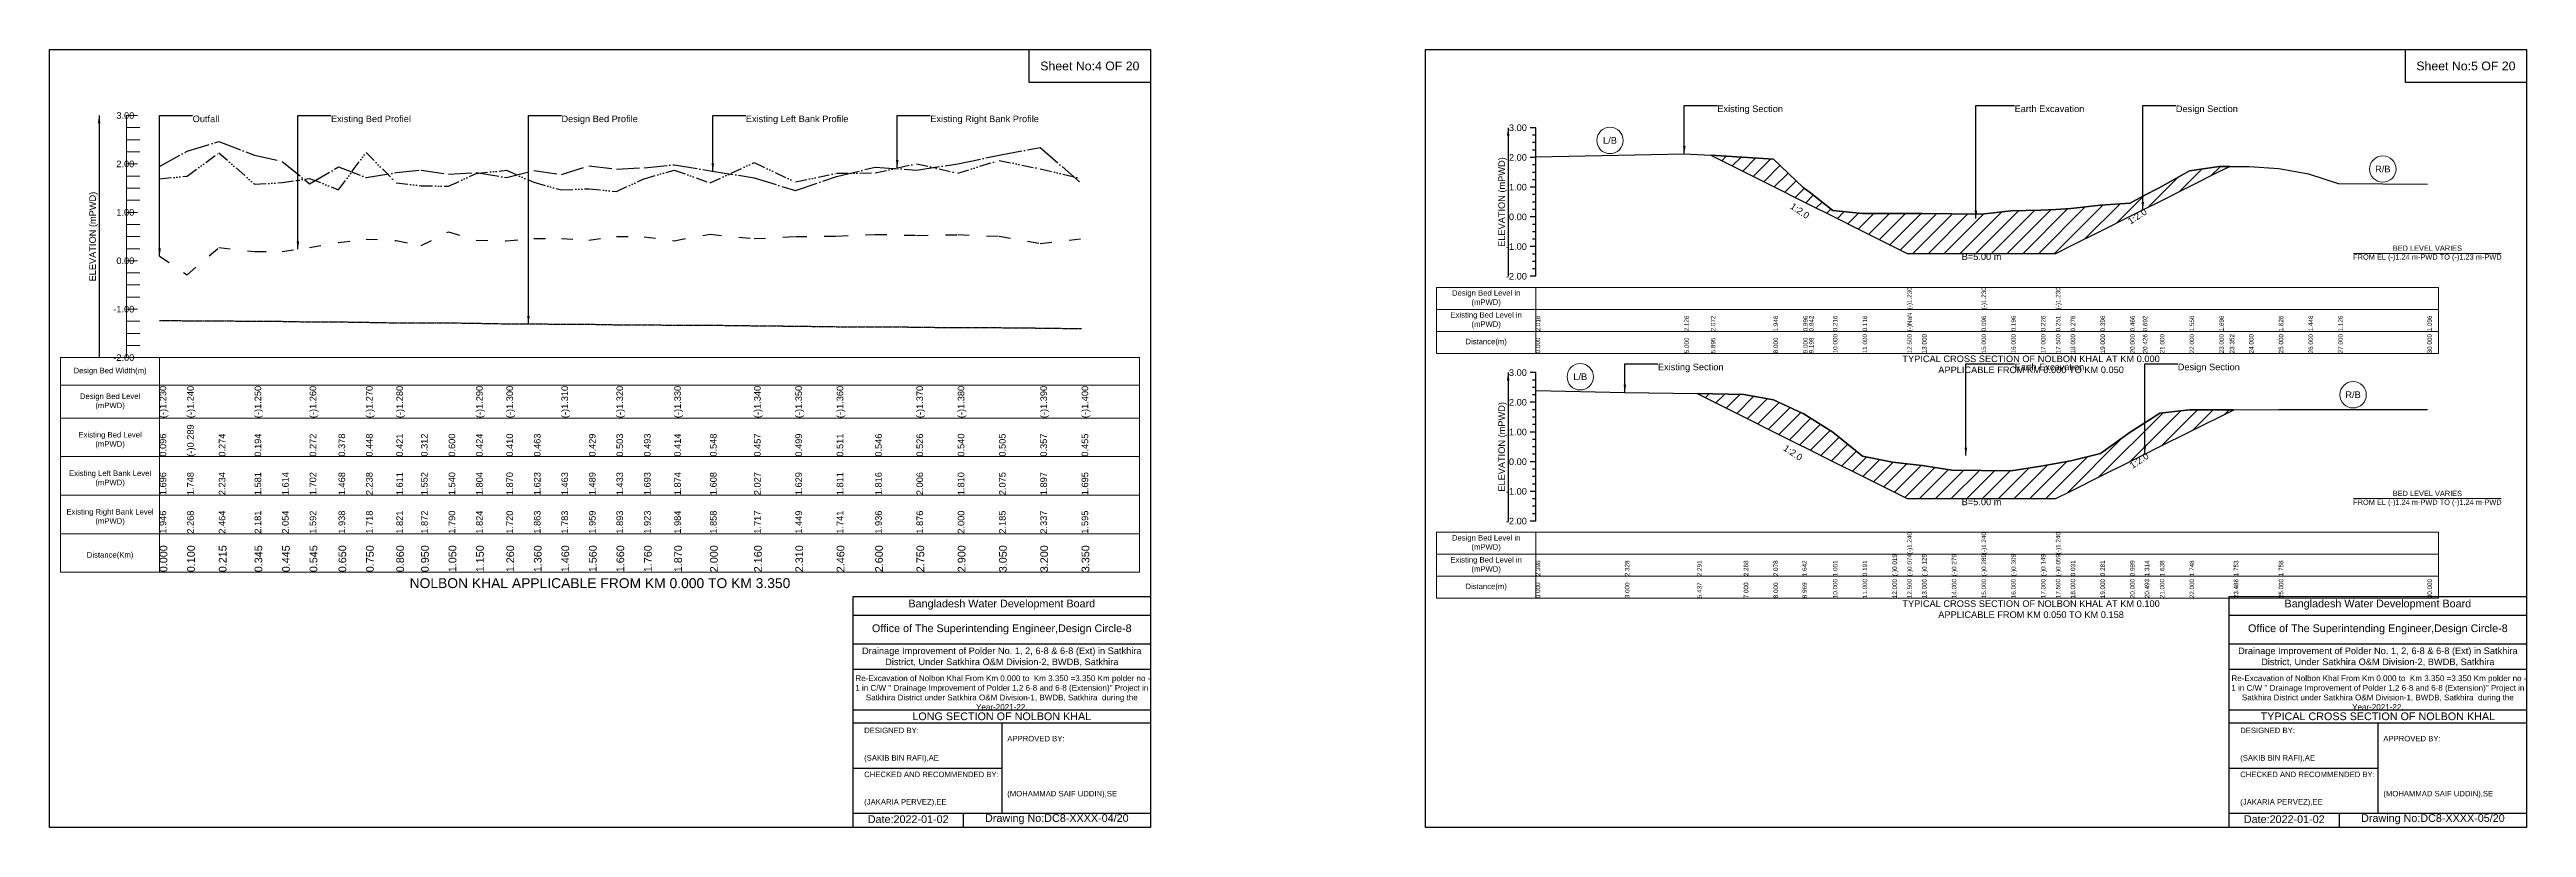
# Model space of a CAD drawing. Header units: inches. Extents: x 91000 to 298000, y -5656 to 0.
# Drawn here: x 130000 to 148000, y -5656 to 0 of the extents above; entities that cross this region are included whole.
import ezdxf

# ---------------------------------------------------------------- set-up
doc = ezdxf.new("R2010")
doc.units = ezdxf.units.IN
doc.header["$LTSCALE"] = 7
doc.header["$MEASUREMENT"] = 0
for name, pattern in [('ACAD_ISO03W100', [30, 12, -18]), ('ACAD_ISO04W100', [30, 24, -3, 0, -3]), ('ACAD_ISO14W100', [24, 12, -3, 0, -3, 0, -3, 0, -3]), ('CENTER', [2, 1.25, -0.25, 0.25, -0.25])]:
    doc.linetypes.add(name, pattern=pattern)
for name, color, linetype, lineweight in [('Cross section Data Border', 7, 'Continuous', 9), ('Cross Section Labels', 7, 'Continuous', 9), ('Design Bed Level Long Section', 7, 'CENTER', 25), ('Existing Bed Level for Long Section', 7, 'ACAD_ISO03W100', 25), ('Existing Left Bank of Long section', 7, 'ACAD_ISO04W100', 25), ('Existing Right Bank of Long Section', 7, 'ACAD_ISO14W100', 25), ('Existing_Bed_Level for Xsection', 7, 'Continuous', 25), ('Long Section Border', 7, 'Continuous', 9), ('Long Section Labels', 7, 'Continuous', 9), ('Vscale for Long Section', 7, 'Continuous', 9)]:
    doc.layers.add(name, color=color, linetype=linetype, lineweight=lineweight)
doc.styles.get("Standard").update_dxf_attribs({"font": 'arial.ttf'})
doc.dimstyles.get("Standard").update_dxf_attribs({"dimtxt": 0.18, "dimasz": 0.18, "dimexe": 0.18, "dimexo": 0.0625, "dimgap": 0.09, "dimtad": 0, "dimtih": 1, "dimtoh": 1, "dimdec": 4, "dimzin": 0, "dimdsep": 46, "dimtxsty": 'Standard', "dimcen": 0.09, "dimadec": 0, "dimazin": 0, "dimtfac": 1, "dimtdec": 4, "dimtofl": 0, "dimtmove": 0, "dimatfit": 3, "dimfxl": 1, "dimtolj": 1, "dimtzin": 0, "dimarcsym": 0})

msp = doc.modelspace()

# ---------------------------------------------------------------- hatches: boundary and pattern name
at = {"layer": 'Existing_Bed_Level for Xsection'}
h = msp.add_hatch(dxfattribs=at)
h.set_pattern_fill('ANSI31', color=256, scale=648, style=0)
h.paths.add_polyline_path([(142073, -769), (142528, -996), (142744, -1104), (142787, -1126), (142960, -1212), (143176, -1320), (143500, -1482), (143608, -1482), (144040, -1482), (144256, -1482), (144472, -1482), (144580, -1482), (144688, -1428), (144904, -1320), (145120, -1212), (145212, -1166), (145336, -1104), (145552, -996), (145768, -888), (145844, -850), (145768, -850), (145552, -881), (145336, -1002), (145212, -1067), (145120, -1116), (144904, -1131), (144688, -1157), (144580, -1163), (144472, -1168), (144256, -1174), (144040, -1196), (143608, -1192), (143500, -1192), (143176, -1192), (142960, -1170), (142787, -1035), (142744, -1002), (142528, -796)])
h = msp.add_hatch(dxfattribs=at)
h.set_pattern_fill('ANSI31', color=256, scale=648, style=0)
h.paths.add_polyline_path([(141974, -2502), (142312, -2671), (142528, -2779), (142737, -2884), (142744, -2887), (142960, -2995), (143176, -3103), (143392, -3211), (143500, -3265), (143608, -3265), (143824, -3265), (144040, -3265), (144256, -3265), (144472, -3265), (144580, -3265), (144688, -3211), (144904, -3103), (145120, -2995), (145226, -2942), (145336, -2887), (145552, -2779), (145873, -2619), (145552, -2620), (145336, -2643), (145226, -2713), (145120, -2781), (144904, -2937), (144688, -2991), (144580, -3010), (144472, -3029), (144256, -3064), (144040, -3060), (143824, -3058), (143608, -3025), (143500, -3013), (143392, -3001), (143176, -2956), (142960, -2781), (142744, -2646), (142737, -2643), (142528, -2548), (142312, -2507)])

# ---------------------------------------------------------------- linework, layer by layer
for points in [[(130000, 0), (138000, 0), (138000, -5656), (130000, -5656)], [(137120, 0), (138000, 0), (138000, -240), (137120, -240)], [(140000, 0), (148000, 0), (148000, -5656), (140000, -5656)], [(147120, 0), (148000, 0), (148000, -240), (147120, -240)]]:
    msp.add_lwpolyline(points, close=True)
for points in [[(135840, -5656), (135840, -3976), (138000, -3976)], [(135840, -4112), (138000, -4112)], [(145840, -5656), (145840, -3976), (148000, -3976)], [(145840, -4112), (148000, -4112)], [(135840, -4320), (138000, -4320)], [(145840, -4320), (148000, -4320)], [(135840, -4504), (138000, -4504)], [(145840, -4504), (148000, -4504)], [(135840, -4800), (138000, -4800)], [(145840, -4800), (148000, -4800)], [(135840, -4896), (138000, -4896)], [(136920, -4896), (136920, -5552)], [(145840, -4896), (148000, -4896)], [(146920, -4896), (146920, -5552)], [(135840, -5224), (136920, -5224)], [(145840, -5224), (146920, -5224)], [(135840, -5552), (138000, -5552)], [(136640, -5552), (136640, -5656)], [(145840, -5552), (148000, -5552)], [(146640, -5552), (146640, -5656)]]:
    msp.add_lwpolyline(points)
at = {"layer": 'Cross section Data Border'}
for points in [[(140080, -1729), (147360, -1729), (147360, -2209), (140080, -2209)], [(140080, -3509), (147360, -3509), (147360, -3989), (140080, -3989)]]:
    msp.add_lwpolyline(points, close=True, dxfattribs=at)
for points in [[(140800, -1729), (140800, -2209)], [(140080, -1889), (147360, -1889)], [(140080, -2049), (147360, -2049)], [(140800, -3509), (140800, -3989)], [(140080, -3669), (147360, -3669)], [(140080, -3829), (147360, -3829)]]:
    msp.add_lwpolyline(points, dxfattribs=at)
at = {"layer": 'Cross Section Labels'}
for points in [[(146744, -1482), (147816, -1482)], [(146744, -3265), (147816, -3265)]]:
    msp.add_lwpolyline(points, dxfattribs=at)
for centre in [(141340, -661), (146956, -869), (141124, -2379), (146740, -2510)]:
    msp.add_circle(centre, 96, dxfattribs=at)
at = {"layer": 'Design Bed Level Long Section'}
msp.add_lwpolyline([(130800, -1969), (131000, -1972), (131230, -1972), (131490, -1976), (131690, -1976), (131890, -1980), (132100, -1980), (132300, -1983), (132520, -1987), (132700, -1987), (132900, -1987), (133100, -1990), (133320, -1994), (133520, -1994), (133720, -1997), (133920, -1997), (134120, -2001), (134320, -2001), (134540, -2004), (134800, -2004), (135120, -2008), (135420, -2011), (135720, -2015), (136000, -2015), (136300, -2018), (136600, -2022), (136900, -2022), (137200, -2025), (137500, -2029)], dxfattribs=at)
at = {"layer": 'Existing Bed Level for Long Section'}
msp.add_lwpolyline([(130800, -1502), (131000, -1638), (131230, -1440), (131490, -1468), (131690, -1468), (131890, -1440), (132100, -1403), (132300, -1378), (132520, -1388), (132700, -1426), (132900, -1325), (133100, -1387), (133320, -1392), (133520, -1373), (133720, -1373), (133920, -1385), (134120, -1359), (134320, -1362), (134540, -1390), (134800, -1343), (135120, -1375), (135420, -1360), (135720, -1356), (136000, -1344), (136300, -1351), (136600, -1346), (136900, -1358), (137200, -1410), (137500, -1376)], dxfattribs=at)
at = {"layer": 'Existing Left Bank of Long section'}
msp.add_lwpolyline([(130800, -851), (131000, -738), (131230, -669), (131490, -768), (131690, -813), (131890, -976), (132100, -854), (132300, -931), (132520, -895), (132700, -877), (132900, -906), (133100, -894), (133320, -931), (133520, -880), (133720, -908), (133920, -846), (134120, -870), (134320, -859), (134540, -838), (134800, -882), (135120, -932), (135420, -1026), (135720, -923), (136000, -855), (136300, -876), (136600, -832), (136900, -767), (137200, -713), (137500, -975)], dxfattribs=at)
at = {"layer": 'Existing Right Bank of Long Section'}
msp.add_lwpolyline([(130800, -939), (131000, -921), (131230, -750), (131490, -979), (131690, -968), (131890, -937), (132100, -1019), (132300, -748), (132520, -969), (132700, -990), (132900, -994), (133100, -901), (133320, -878), (133520, -965), (133720, -1021), (133920, -1012), (134120, -1032), (134320, -940), (134540, -876), (134800, -970), (135120, -822), (135420, -963), (135720, -899), (136000, -897), (136300, -830), (136600, -899), (136900, -806), (137200, -868), (137500, -939)], dxfattribs=at)
at = {"layer": 'Existing_Bed_Level for Xsection'}
for points in [[(140800, -569), (140760, -569)], [(140800, -623), (140776, -623)], [(140800, -677), (140776, -677)], [(140800, -1649), (140800, -1433), (140800, -1217), (140800, -1001), (140800, -785), (140800, -569)], [(140800, -785), (140760, -785)], [(140800, -731), (140776, -731)], [(140800, -839), (140776, -839)], [(140800, -893), (140776, -893)], [(140800, -781), (141880, -758), (142073, -769), (142528, -796), (142744, -1002), (142787, -1035), (142960, -1170), (143176, -1192), (143500, -1192), (143500, -1192), (143608, -1192), (144040, -1196), (144040, -1196), (144256, -1174), (144472, -1168), (144580, -1163), (144580, -1163), (144688, -1157), (144904, -1131), (145120, -1116), (145212, -1067), (145336, -1002), (145552, -881), (145768, -850), (145844, -850), (145984, -850), (146200, -866), (146416, -904), (146632, -974), (147280, -980)], [(140800, -1001), (140760, -1001)], [(140800, -947), (140776, -947)], [(140800, -1055), (140776, -1055)], [(140800, -1217), (140760, -1217)], [(140800, -1109), (140776, -1109)], [(140800, -1163), (140776, -1163)], [(140800, -1433), (140760, -1433)], [(140800, -1271), (140776, -1271)], [(140800, -1325), (140776, -1325)], [(140800, -1379), (140776, -1379)], [(140800, -1487), (140776, -1487)], [(140800, -1541), (140776, -1541)], [(140800, -1595), (140776, -1595)], [(140800, -1649), (140760, -1649)], [(140800, -2349), (140760, -2349)], [(140800, -2403), (140776, -2403)], [(140800, -2457), (140776, -2457)], [(140800, -2511), (140776, -2511)], [(140800, -3429), (140800, -3213), (140800, -2997), (140800, -2781), (140800, -2565), (140800, -2349)], [(140800, -2479), (141448, -2494), (141974, -2502), (142312, -2507), (142528, -2548), (142737, -2643), (142744, -2646), (142960, -2781), (143176, -2956), (143392, -3001), (143500, -3013), (143500, -3013), (143608, -3025), (143824, -3058), (144040, -3060), (144040, -3060), (144256, -3064), (144472, -3029), (144580, -3010), (144580, -3010), (144688, -2991), (144904, -2937), (145120, -2781), (145226, -2713), (145336, -2643), (145552, -2620), (145873, -2619), (146200, -2618), (147280, -2618)], [(140800, -2565), (140760, -2565)], [(140800, -2619), (140776, -2619)], [(140800, -2673), (140776, -2673)], [(140800, -2781), (140760, -2781)], [(140800, -2727), (140776, -2727)], [(140800, -2835), (140776, -2835)], [(140800, -2997), (140760, -2997)], [(140800, -2889), (140776, -2889)], [(140800, -2943), (140776, -2943)], [(140800, -3051), (140776, -3051)], [(140800, -3213), (140760, -3213)], [(140800, -3105), (140776, -3105)], [(140800, -3159), (140776, -3159)], [(140800, -3267), (140776, -3267)], [(140800, -3321), (140776, -3321)], [(140800, -3375), (140776, -3375)], [(140800, -3429), (140760, -3429)]]:
    msp.add_lwpolyline(points, dxfattribs=at)
for points in [[(142073, -769), (142528, -996), (142744, -1104), (142787, -1126), (142960, -1212), (143176, -1320), (143500, -1482), (143500, -1482), (143608, -1482), (144040, -1482), (144040, -1482), (144256, -1482), (144472, -1482), (144580, -1482), (144580, -1482), (144688, -1428), (144904, -1320), (145120, -1212), (145212, -1166), (145336, -1104), (145552, -996), (145768, -888), (145844, -850), (145768, -850), (145552, -881), (145336, -1002), (145212, -1067), (145120, -1116), (144904, -1131), (144688, -1157), (144580, -1163), (144580, -1163), (144472, -1168), (144256, -1174), (144040, -1196), (144040, -1196), (143608, -1192), (143500, -1192), (143500, -1192), (143176, -1192), (142960, -1170), (142787, -1035), (142744, -1002), (142528, -796)], [(141974, -2502), (142312, -2671), (142528, -2779), (142737, -2884), (142744, -2887), (142960, -2995), (143176, -3103), (143392, -3211), (143500, -3265), (143500, -3265), (143608, -3265), (143824, -3265), (144040, -3265), (144040, -3265), (144256, -3265), (144472, -3265), (144580, -3265), (144580, -3265), (144688, -3211), (144904, -3103), (145120, -2995), (145226, -2942), (145336, -2887), (145552, -2779), (145873, -2619), (145873, -2619), (145873, -2619), (145552, -2620), (145336, -2643), (145226, -2713), (145120, -2781), (144904, -2937), (144688, -2991), (144580, -3010), (144580, -3010), (144472, -3029), (144256, -3064), (144040, -3060), (144040, -3060), (143824, -3058), (143608, -3025), (143500, -3013), (143500, -3013), (143392, -3001), (143176, -2956), (142960, -2781), (142744, -2646), (142737, -2643), (142528, -2548), (142312, -2507)]]:
    msp.add_lwpolyline(points, close=True, dxfattribs=at)
at = {"layer": 'Long Section Border'}
msp.add_lwpolyline([(130080, -2240), (137920, -2240), (137920, -3800), (130080, -3800)], close=True, dxfattribs=at)
for points in [[(130800, -2240), (130800, -3800)], [(130080, -2440), (137920, -2440)], [(130080, -2680), (137920, -2680)], [(130080, -2960), (137920, -2960)], [(130080, -3240), (137920, -3240)], [(130080, -3520), (137920, -3520)]]:
    msp.add_lwpolyline(points, dxfattribs=at)
at = {"layer": 'Vscale for Long Section'}
for points in [[(130560, -2240), (130560, -1888), (130560, -1536), (130560, -1184), (130560, -832), (130560, -480)], [(130560, -480), (130640, -480)], [(130560, -568), (130656, -568)], [(130560, -656), (130656, -656)], [(130560, -744), (130656, -744)], [(130560, -832), (130640, -832)], [(130560, -920), (130656, -920)], [(130560, -1008), (130656, -1008)], [(130560, -1096), (130656, -1096)], [(130560, -1184), (130640, -1184)], [(130560, -1272), (130656, -1272)], [(130560, -1360), (130656, -1360)], [(130560, -1448), (130656, -1448)], [(130560, -1536), (130640, -1536)], [(130560, -1624), (130656, -1624)], [(130560, -1712), (130656, -1712)], [(130560, -1800), (130656, -1800)], [(130560, -1888), (130640, -1888)], [(130560, -1976), (130656, -1976)], [(130560, -2064), (130656, -2064)], [(130560, -2152), (130656, -2152)], [(130560, -2240), (130640, -2240)]]:
    msp.add_lwpolyline(points, dxfattribs=at)

# ---------------------------------------------------------------- texts
at = {"attachment_point": 5}
for s, insert, char_height in [('Sheet No:4 OF 20', (137560, -120), 64), ('Sheet No:5 OF 20', (147560, -120), 64), ('Bangladesh Water Development Board', (136920, -4036), 56), ('Bangladesh Water Development Board', (146920, -4036), 56), ('Office of The Superintending Engineer,Design Circle-8', (136920, -4216), 56), ('Office of The Superintending Engineer,Design Circle-8', (146920, -4216), 56)]:
    msp.add_mtext(s, dxfattribs=dict(at, insert=insert, char_height=char_height))
for s, insert, char_height, width, attachment_point in [('Drainage Improvement of Polder No. 1, 2, 6-8 & 6-8 (Ext) in Satkhira District, Under Satkhira O&M Division-2, BWDB, Satkhira', (136920, -4416), 48, 2240, 5), ('Drainage Improvement of Polder No. 1, 2, 6-8 & 6-8 (Ext) in Satkhira District, Under Satkhira O&M Division-2, BWDB, Satkhira', (146920, -4416), 48, 2240, 5), (' Re-Excavation of Nolbon Khal From Km 0.000 to  Km 3.350 =3.350 Km polder no - 1 in C/W \'\' Drainage Improvement of Polder 1,2 6-8 and 6-8 (Extension)" Project in Satkhira District under Satkhira O&M Division-1, BWDB, Satkhira  during the Year-2021-22. ', (136920, -4676), 41.868, 2160, 5), (' Re-Excavation of Nolbon Khal From Km 0.000 to  Km 3.350 =3.350 Km polder no - 1 in C/W \'\' Drainage Improvement of Polder 1,2 6-8 and 6-8 (Extension)" Project in Satkhira District under Satkhira O&M Division-1, BWDB, Satkhira  during the Year-2021-22. ', (146920, -4676), 41.868, 2160, 5), ('LONG SECTION OF NOLBON KHAL', (136920, -4848), 56, 2240, 5), ('TYPICAL CROSS SECTION OF NOLBON KHAL', (146920, -4848), 56, 2240, 5), ('DESIGNED BY:^J^J^J(SAKIB BIN RAFI),AE', (135920, -5056), 40, 1120, 4), ('APPROVED BY:^J^J^J^J^J^J(MOHAMMAD SAIF UDDIN),SE', (136960, -5216), 40, 1120, 4), ('DESIGNED BY:^J^J^J(SAKIB BIN RAFI),AE', (145920, -5056), 40, 1120, 4), ('APPROVED BY:^J^J^J^J^J^J(MOHAMMAD SAIF UDDIN),SE', (146960, -5216), 40, 1120, 4), ('CHECKED AND RECOMMENDED BY:^J^J^J(JAKARIA PERVEZ),EE', (135920, -5376), 40, 1120, 4), ('CHECKED AND RECOMMENDED BY:^J^J^J(JAKARIA PERVEZ),EE', (145920, -5376), 40, 1120, 4), ('Date:2022-01-02', (136240, -5596), 56, 1120, 5), ('Drawing No:DC8-XXXX-04/20', (137320, -5596), 56, 1760, 5), ('Date:2022-01-02', (146240, -5596), 56, 1120, 5), ('Drawing No:DC8-XXXX-05/20', (147320, -5596), 56, 1760, 5)]:
    msp.add_mtext(s, dxfattribs=dict(insert=insert, char_height=char_height, width=width, attachment_point=attachment_point))
at = {"layer": 'Cross section Data Border', "char_height": 40, "width": 640, "attachment_point": 5}
for s, insert in [('Design Bed Level in (mPWD)', (140440, -1809)), ('Existing Bed Level in (mPWD)', (140440, -1969)), ('Distance(m)', (140440, -2129)), ('Design Bed Level in (mPWD)', (140440, -3589)), ('Existing Bed Level in (mPWD)', (140440, -3749)), ('Distance(m)', (140440, -3909))]:
    msp.add_mtext(s, dxfattribs=dict(at, insert=insert))
at = {"layer": 'Cross Section Labels'}
for s, insert, char_height, attachment_point in [('Existing Section', (142120, -407), 48, 1), ('Earth Excavation', (144280, -407), 48, 1), ('Design Section', (145452, -407), 48, 1), ('L/B', (141340, -661), 48, 5), ('R/B', (146956, -869), 48, 5), ('BED LEVEL VARIES ^JFROM EL (-)1.24 m-PWD TO (-)1.23 m-PWD', (147280, -1482), 38.4, 5), ('B=5.00 m', (144040, -1482), 48, 2), ('Existing Section', (141688, -2284), 48, 1), ('TYPICAL CROSS SECTION OF NOLBON KHAL AT KM 0.000^JAPPLICABLE FROM KM 0.000 TO KM 0.050', (144400, -2289), 48, 5), ('Earth Excavation', (144280, -2284), 48, 1), ('Design Section', (145466, -2284), 48, 1), ('L/B', (141124, -2379), 48, 5), ('R/B', (146740, -2510), 48, 5), ('BED LEVEL VARIES ^JFROM EL (-)1.24 m-PWD TO (-)1.24 m-PWD', (147280, -3265), 38.4, 5), ('B=5.00 m', (144040, -3265), 48, 2), ('TYPICAL CROSS SECTION OF NOLBON KHAL AT KM 0.100^JAPPLICABLE FROM KM 0.050 TO KM 0.158', (144400, -4069), 48, 5)]:
    msp.add_mtext(s, dxfattribs=dict(at, insert=insert, char_height=char_height, attachment_point=attachment_point))
at = {"layer": 'Cross Section Labels', "char_height": 48, "attachment_point": 2}
for insert, rotation in [((142733, -1153), 326.3099), ((145158, -1193), 33.6901), ((142683, -2911), 326.3099), ((145172, -2969), 33.6901)]:
    msp.add_mtext('1:2.0', dxfattribs=dict(at, insert=insert, rotation=rotation))
at = {"layer": 'Existing_Bed_Level for Xsection', "char_height": 48, "attachment_point": 6}
for s, insert in [('3.00', (140736, -569)), ('2.00', (140736, -785)), ('1.00', (140736, -1001)), ('0.00', (140736, -1217)), ('-1.00', (140736, -1433)), ('-2.00', (140736, -1649)), ('3.00', (140736, -2349)), ('2.00', (140736, -2565)), ('1.00', (140736, -2781)), ('0.00', (140736, -2997)), ('-1.00', (140736, -3213)), ('-2.00', (140736, -3429))]:
    msp.add_mtext(s, dxfattribs=dict(at, insert=insert))
at = {"layer": 'Existing_Bed_Level for Xsection', "rotation": 90}
for s, insert, char_height, attachment_point in [('ELEVATION (mPWD)', (140560, -1109), 48, 5), ('(-)1.230', (143500, -1889), 32.8, 1), ('(-)1.230', (144040, -1889), 32.8, 1), ('(-)1.230', (144580, -1889), 32.8, 1), ('2.016', (140800, -2049), 32.8, 1), ('2.126', (141880, -2049), 32.8, 1), ('2.072', (142073, -2049), 32.8, 1), ('1.946', (142528, -2049), 32.8, 1), ('0.996', (142744, -2049), 32.8, 1), ('0.842', (142787, -2049), 32.8, 1), ('0.216', (142960, -2049), 32.8, 1), ('0.116', (143176, -2049), 32.8, 1), ('(-)NaN', (143500, -2049), 32.8, 1), ('0.096', (144040, -2049), 32.8, 1), ('0.196', (144256, -2049), 32.8, 1), ('0.226', (144472, -2049), 32.8, 1), ('0.251', (144580, -2049), 32.8, 1), ('0.276', (144688, -2049), 32.8, 1), ('0.396', (144904, -2049), 32.8, 1), ('0.466', (145120, -2049), 32.8, 1), ('0.692', (145212, -2049), 32.8, 1), ('1.556', (145552, -2049), 32.8, 1), ('1.696', (145768, -2049), 32.8, 1), ('1.626', (146200, -2049), 32.8, 1), ('1.446', (146416, -2049), 32.8, 1), ('1.126', (146632, -2049), 32.8, 1), ('1.096', (147280, -2049), 32.8, 1), ('0.000', (140800, -2209), 32.8, 1), ('5.000', (141880, -2209), 32.8, 1), ('5.895', (142073, -2209), 32.8, 1), ('8.000', (142528, -2209), 32.8, 1), ('9.000', (142744, -2209), 32.8, 1), ('9.198', (142787, -2209), 32.8, 1), ('10.000', (142960, -2209), 32.8, 1), ('11.000', (143176, -2209), 32.8, 1), ('12.500', (143500, -2209), 32.8, 1), ('13.000', (143608, -2209), 32.8, 1), ('15.000', (144040, -2209), 32.8, 1), ('16.000', (144256, -2209), 32.8, 1), ('17.000', (144472, -2209), 32.8, 1), ('17.500', (144580, -2209), 32.8, 1), ('18.000', (144688, -2209), 32.8, 1), ('19.000', (144904, -2209), 32.8, 1), ('20.000', (145120, -2209), 32.8, 1), ('20.426', (145212, -2209), 32.8, 1), ('21.000', (145336, -2209), 32.8, 1), ('22.000', (145552, -2209), 32.8, 1), ('23.000', (145768, -2209), 32.8, 1), ('23.352', (145844, -2209), 32.8, 1), ('24.000', (145984, -2209), 32.8, 1), ('25.000', (146200, -2209), 32.8, 1), ('26.000', (146416, -2209), 32.8, 1), ('27.000', (146632, -2209), 32.8, 1), ('30.000', (147280, -2209), 32.8, 1), ('ELEVATION (mPWD)', (140560, -2889), 48, 5), ('(-)1.240', (143500, -3669), 32.8, 1), ('(-)1.240', (144040, -3669), 32.8, 1), ('(-)1.240', (144580, -3669), 32.8, 1), ('2.398', (140800, -3829), 32.8, 1), ('2.328', (141448, -3829), 32.8, 1), ('2.291', (141974, -3829), 32.8, 1), ('2.268', (142312, -3829), 32.8, 1), ('2.078', (142528, -3829), 32.8, 1), ('1.642', (142737, -3829), 32.8, 1), ('1.001', (142960, -3829), 32.8, 1), ('0.191', (143176, -3829), 32.8, 1), ('(-)0.019', (143392, -3829), 32.8, 1), ('(-)0.074', (143500, -3829), 32.8, 1), ('(-)0.129', (143608, -3829), 32.8, 1), ('(-)0.279', (143824, -3829), 32.8, 1), ('(-)0.289', (144040, -3829), 32.8, 1), ('(-)0.309', (144256, -3829), 32.8, 1), ('(-)0.149', (144472, -3829), 32.8, 1), ('(-)0.059', (144580, -3829), 32.8, 1), ('0.031', (144688, -3829), 32.8, 1), ('0.281', (144904, -3829), 32.8, 1), ('0.999', (145120, -3829), 32.8, 1), ('1.314', (145226, -3829), 32.8, 1), ('1.638', (145336, -3829), 32.8, 1), ('1.748', (145552, -3829), 32.8, 1), ('1.753', (145873, -3829), 32.8, 1), ('1.758', (146200, -3829), 32.8, 1), ('0.000', (140800, -3989), 32.8, 1), ('3.000', (141448, -3989), 32.8, 1), ('5.437', (141974, -3989), 32.8, 1), ('7.000', (142312, -3989), 32.8, 1), ('8.000', (142528, -3989), 32.8, 1), ('8.969', (142737, -3989), 32.8, 1), ('10.000', (142960, -3989), 32.8, 1), ('11.000', (143176, -3989), 32.8, 1), ('12.000', (143392, -3989), 32.8, 1), ('12.500', (143500, -3989), 32.8, 1), ('13.000', (143608, -3989), 32.8, 1), ('14.000', (143824, -3989), 32.8, 1), ('15.000', (144040, -3989), 32.8, 1), ('16.000', (144256, -3989), 32.8, 1), ('17.000', (144472, -3989), 32.8, 1), ('17.500', (144580, -3989), 32.8, 1), ('18.000', (144688, -3989), 32.8, 1), ('19.000', (144904, -3989), 32.8, 1), ('20.000', (145120, -3989), 32.8, 1), ('20.493', (145226, -3989), 32.8, 1), ('21.000', (145336, -3989), 32.8, 1), ('22.000', (145552, -3989), 32.8, 1), ('23.486', (145873, -3989), 32.8, 1), ('25.000', (146200, -3989), 32.8, 1), ('30.000', (147280, -3989), 32.8, 1)]:
    msp.add_mtext(s, dxfattribs=dict(at, insert=insert, char_height=char_height, attachment_point=attachment_point))
at = {"layer": 'Long Section Border', "attachment_point": 5}
for s, insert, char_height in [('Design Bed Width(m)', (130440, -2340), 40), ('Design Bed Level^J(mPWD)', (130440, -2560), 40), ('Existing Bed Level^J(mPWD)', (130440, -2840), 40), ('Existing Left Bank Level^J(mPWD)', (130440, -3120), 40), ('Existing Right Bank Level^J(mPWD)', (130440, -3400), 40), ('Distance(Km)', (130440, -3680), 40), ('NOLBON KHAL APPLICABLE FROM KM 0.000 TO KM 3.350', (134000, -3880), 72)]:
    msp.add_mtext(s, dxfattribs=dict(at, insert=insert, char_height=char_height))
at = {"layer": 'Long Section Labels', "char_height": 48, "attachment_point": 1}
for s, insert in [('Outfall', (131040, -480)), ('Existing Bed Profiel', (132045, -480)), ('Design Bed Profile', (133720, -480)), ('Existing Left Bank Profile', (135060, -480)), ('Existing Right Bank Profile', (136400, -480))]:
    msp.add_mtext(s, dxfattribs=dict(at, insert=insert))
at = {"layer": 'Vscale for Long Section', "char_height": 48, "attachment_point": 6}
for s, insert in [('3.00', (130616, -480)), ('2.00', (130616, -832)), ('1.00', (130616, -1184)), ('0.00', (130616, -1536)), ('-1.00', (130616, -1888)), ('-2.00', (130616, -2240))]:
    msp.add_mtext(s, dxfattribs=dict(at, insert=insert))
at = {"layer": 'Vscale for Long Section', "rotation": 90}
for s, insert, char_height, attachment_point in [('ELEVATION (mPWD)', (130320, -1360), 48, 5), ('(-)1.230', (130800, -2680), 48, 1), ('(-)1.240', (131000, -2680), 48, 1), ('(-)1.240', (131000, -2680), 48, 1), ('(-)1.250', (131490, -2680), 48, 1), ('(-)1.250', (131490, -2680), 48, 1), ('(-)1.260', (131890, -2680), 48, 1), ('(-)1.260', (131890, -2680), 48, 1), ('(-)1.270', (132300, -2680), 48, 1), ('(-)1.280', (132520, -2680), 48, 1), ('(-)1.280', (132520, -2680), 48, 1), ('(-)1.280', (132520, -2680), 48, 1), ('(-)1.290', (133100, -2680), 48, 1), ('(-)1.300', (133320, -2680), 48, 1), ('(-)1.300', (133320, -2680), 48, 1), ('(-)1.310', (133720, -2680), 48, 1), ('(-)1.310', (133720, -2680), 48, 1), ('(-)1.320', (134120, -2680), 48, 1), ('(-)1.320', (134120, -2680), 48, 1), ('(-)1.330', (134540, -2680), 48, 1), ('(-)1.330', (134540, -2680), 48, 1), ('(-)1.340', (135120, -2680), 48, 1), ('(-)1.350', (135420, -2680), 48, 1), ('(-)1.360', (135720, -2680), 48, 1), ('(-)1.360', (135720, -2680), 48, 1), ('(-)1.370', (136300, -2680), 48, 1), ('(-)1.380', (136600, -2680), 48, 1), ('(-)1.380', (136600, -2680), 48, 1), ('(-)1.390', (137200, -2680), 48, 1), ('(-)1.400', (137500, -2680), 48, 1), ('0.096', (130800, -2960), 48, 1), ('(-)0.289', (131000, -2960), 48, 1), ('0.274', (131230, -2960), 48, 1), ('0.194', (131490, -2960), 48, 1), ('0.194', (131490, -2960), 48, 1), ('0.272', (131890, -2960), 48, 1), ('0.378', (132100, -2960), 48, 1), ('0.448', (132300, -2960), 48, 1), ('0.421', (132520, -2960), 48, 1), ('0.312', (132700, -2960), 48, 1), ('0.600', (132900, -2960), 48, 1), ('0.424', (133100, -2960), 48, 1), ('0.410', (133320, -2960), 48, 1), ('0.463', (133520, -2960), 48, 1), ('0.463', (133520, -2960), 48, 1), ('0.429', (133920, -2960), 48, 1), ('0.503', (134120, -2960), 48, 1), ('0.493', (134320, -2960), 48, 1), ('0.414', (134540, -2960), 48, 1), ('0.548', (134800, -2960), 48, 1), ('0.457', (135120, -2960), 48, 1), ('0.499', (135420, -2960), 48, 1), ('0.511', (135720, -2960), 48, 1), ('0.546', (136000, -2960), 48, 1), ('0.526', (136300, -2960), 48, 1), ('0.540', (136600, -2960), 48, 1), ('0.505', (136900, -2960), 48, 1), ('0.357', (137200, -2960), 48, 1), ('0.455', (137500, -2960), 48, 1), ('1.696', (130800, -3240), 48, 1), ('1.748', (131000, -3240), 48, 1), ('2.234', (131230, -3240), 48, 1), ('1.581', (131490, -3240), 48, 1), ('1.614', (131690, -3240), 48, 1), ('1.702', (131890, -3240), 48, 1), ('1.468', (132100, -3240), 48, 1), ('2.238', (132300, -3240), 48, 1), ('1.611', (132520, -3240), 48, 1), ('1.552', (132700, -3240), 48, 1), ('1.540', (132900, -3240), 48, 1), ('1.804', (133100, -3240), 48, 1), ('1.870', (133320, -3240), 48, 1), ('1.623', (133520, -3240), 48, 1), ('1.463', (133720, -3240), 48, 1), ('1.489', (133920, -3240), 48, 1), ('1.433', (134120, -3240), 48, 1), ('1.693', (134320, -3240), 48, 1), ('1.874', (134540, -3240), 48, 1), ('1.608', (134800, -3240), 48, 1), ('2.027', (135120, -3240), 48, 1), ('1.629', (135420, -3240), 48, 1), ('1.811', (135720, -3240), 48, 1), ('1.816', (136000, -3240), 48, 1), ('2.006', (136300, -3240), 48, 1), ('1.810', (136600, -3240), 48, 1), ('2.075', (136900, -3240), 48, 1), ('1.897', (137200, -3240), 48, 1), ('1.695', (137500, -3240), 48, 1), ('1.946', (130800, -3520), 48, 1), ('2.268', (131000, -3520), 48, 1), ('2.464', (131230, -3520), 48, 1), ('2.181', (131490, -3520), 48, 1), ('2.054', (131690, -3520), 48, 1), ('1.592', (131890, -3520), 48, 1), ('1.938', (132100, -3520), 48, 1), ('1.718', (132300, -3520), 48, 1), ('1.821', (132520, -3520), 48, 1), ('1.872', (132700, -3520), 48, 1), ('1.790', (132900, -3520), 48, 1), ('1.824', (133100, -3520), 48, 1), ('1.720', (133320, -3520), 48, 1), ('1.863', (133520, -3520), 48, 1), ('1.783', (133720, -3520), 48, 1), ('1.959', (133920, -3520), 48, 1), ('1.893', (134120, -3520), 48, 1), ('1.923', (134320, -3520), 48, 1), ('1.984', (134540, -3520), 48, 1), ('1.858', (134800, -3520), 48, 1), ('1.717', (135120, -3520), 48, 1), ('1.449', (135420, -3520), 48, 1), ('1.741', (135720, -3520), 48, 1), ('1.936', (136000, -3520), 48, 1), ('1.876', (136300, -3520), 48, 1), ('2.000', (136600, -3520), 48, 1), ('2.185', (136900, -3520), 48, 1), ('2.337', (137200, -3520), 48, 1), ('1.595', (137500, -3520), 48, 1), ('0.000', (130800, -3800), 56, 1), ('0.100', (131000, -3800), 56, 1), ('0.215', (131230, -3800), 56, 1), ('0.345', (131490, -3800), 56, 1), ('0.445', (131690, -3800), 56, 1), ('0.545', (131890, -3800), 56, 1), ('0.650', (132100, -3800), 56, 1), ('0.750', (132300, -3800), 56, 1), ('0.860', (132520, -3800), 56, 1), ('0.950', (132700, -3800), 56, 1), ('1.050', (132900, -3800), 56, 1), ('1.150', (133100, -3800), 56, 1), ('1.260', (133320, -3800), 56, 1), ('1.360', (133520, -3800), 56, 1), ('1.460', (133720, -3800), 56, 1), ('1.560', (133920, -3800), 56, 1), ('1.660', (134120, -3800), 56, 1), ('1.760', (134320, -3800), 56, 1), ('1.870', (134540, -3800), 56, 1), ('2.000', (134800, -3800), 56, 1), ('2.160', (135120, -3800), 56, 1), ('2.310', (135420, -3800), 56, 1), ('2.460', (135720, -3800), 56, 1), ('2.600', (136000, -3800), 56, 1), ('2.750', (136300, -3800), 56, 1), ('2.900', (136600, -3800), 56, 1), ('3.050', (136900, -3800), 56, 1), ('3.200', (137200, -3800), 56, 1), ('3.350', (137500, -3800), 56, 1)]:
    msp.add_mtext(s, dxfattribs=dict(at, insert=insert, char_height=char_height, attachment_point=attachment_point))

# ---------------------------------------------------------------- leaders
at = {"layer": 'Cross Section Labels', "annotation_type": 0, "has_hookline": 1, "hookline_direction": 0}
for points, text_width in [([(141880, -758), (141880, -407), (142120, -407)], 467), ([(143999, -1229), (143999, -407), (144280, -407)], 497), ([(145212, -1166), (145212, -407), (145452, -407)], 441), ([(141448, -2494), (141448, -2284), (141688, -2284)], 467), ([(143926, -2952), (143926, -2284), (144280, -2284)], 497), ([(145226, -2942), (145226, -2284), (145466, -2284)], 441)]:
    msp.add_leader(points, dimstyle='Standard', override={"dimasz": 57.6}, dxfattribs=dict(at, text_width=text_width))
at = {"layer": 'Existing_Bed_Level for Xsection'}
for points in [[(140600, -569), (140600, -1649)], [(140600, -2349), (140600, -3429)]]:
    msp.add_leader(points, dimstyle='Standard', override={"dimasz": 57.6}, dxfattribs=at)
at = {"layer": 'Long Section Labels', "annotation_type": 0, "has_hookline": 1, "hookline_direction": 0}
for points, text_width in [([(130800, -1502), (130800, -480), (131040, -480)], 186), ([(131805, -1452), (131805, -480), (132045, -480)], 571), ([(133480, -1994), (133480, -480), (133720, -480)], 547), ([(134820, -885), (134820, -480), (135060, -480)], 737), ([(136160, -861), (136160, -480), (136400, -480)], 782)]:
    msp.add_leader(points, dimstyle='Standard', override={"dimasz": 57.6}, dxfattribs=dict(at, text_width=text_width))
at = {"layer": 'Vscale for Long Section'}
msp.add_leader([(130360, -480), (130360, -2240)], dimstyle='Standard', override={"dimasz": 57.6}, dxfattribs=at)

doc.saveas('drawing.dxf')
